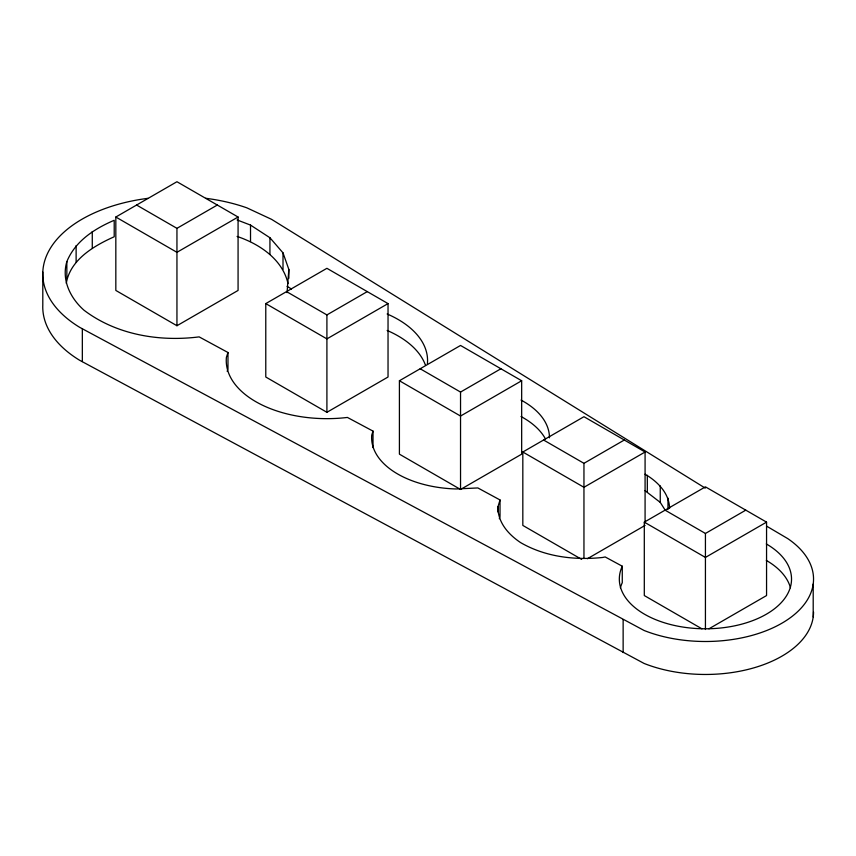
<?xml version="1.0" encoding="UTF-8"?>
<svg xmlns="http://www.w3.org/2000/svg" width="856" height="856" viewBox="0 0 856 856"><rect width="100%" height="100%" fill="white"/><g stroke="black" fill="none" stroke-linecap="round" stroke-linejoin="round"><path stroke-width="1.28" d="M66.287 283.283C70.278 259.593 93.978 245.8 114.212 236.759L114.212 220.281C94.567 228.691 75.242 241.06 66.843 261.626C61.375 279.976 70.299 298.049 83.974 310.193C116.373 334.835 159.43 341.929 199.148 336.879L227.974 352.501L227.974 368.979L227.193 371.354M287.06 292.645L288.846 269.437L283.004 252.873L269.929 237.743L250.519 225.085L237.091 219.949M497.935 511.931L497.935 506.859L500.022 499.958L477.862 487.941L456.12 488.969A88.917 51.328 0 0 1 371.739 435.137L373.013 431.114L347.418 417.439A100.655 58.112 0 0 1 226.412 357.252L227.974 352.501M499.326 518.736L500.022 516.425L500.022 499.958M115.828 217.028L176.946 181.729L238.075 217.028L238.075 290.441L176.946 325.729L115.828 290.441L115.828 217.028L176.946 252.317L238.075 217.028M136.586 205.033L176.946 228.338L217.317 205.033M265.777 303.602L326.906 268.313L388.036 303.602L388.036 377.015L326.906 412.303L265.777 377.015L265.777 303.602L326.906 338.89L388.036 303.602M286.546 291.618L326.906 314.922L367.267 291.618M399.41 380.749L460.539 345.46L521.668 380.749L521.668 454.161L460.539 489.461L399.41 454.161L399.41 380.749L460.539 416.048L521.668 380.749M420.178 368.765L460.539 392.069L500.899 368.765M581.652 559.375L522.823 525.423L522.823 452.011L583.952 416.712L645.082 452.011L645.082 522.749M543.592 440.016L583.952 463.321L624.313 440.016M645.082 452.011L583.952 487.299L522.823 452.011M701.963 628.839L644.301 595.551L644.301 522.139L705.43 486.85L766.559 522.139L766.559 595.551L708.886 628.839M587.419 558.711L645.082 525.423M665.069 510.155L705.43 533.459L745.79 510.155M766.559 522.139L705.43 557.427L644.301 522.139M237.091 236.427C259.4 243.96 282.523 259.24 288.012 283.539M766.559 526.119L787.723 538.595A108.113 62.424 0 0 1 785.69 620.9A108.113 62.424 0 0 1 644.087 630.476L79.758 327.377A134.189 77.479 0 0 1 48.599 251.364A134.189 77.479 0 0 1 147.938 198.325M813.542 612.008A108.113 62.424 0 0 1 755.741 667.295A108.113 62.424 0 0 1 644.087 663.443L79.758 360.344A134.189 77.479 0 0 1 42.8 305.025L42.8 272.058M645.028 474.192C657.387 481.404 669.392 493.206 669.574 508.443M645.028 490.67L660.254 502.397L665.166 510.144M766.302 543.935A86.092 49.702 0 0 1 727.707 627.095A86.092 49.702 0 0 1 622.269 566.212L605.16 556.946L602.731 557.459C574.676 560.434 545.283 556.914 520.576 542.586C508.389 534.454 497.668 522.331 497.935 506.859M287.06 286.311L291.457 289.028M705.258 488.123L271.555 219.339L246.881 207.848A134.189 77.479 0 0 0 205.74 198.292M813.2 584.049L813.2 617.015M705.43 533.459L705.43 629.502M667.98 498.106L667.98 509.513M660.254 485.919L660.254 502.397M647.329 475.305L647.329 491.772M623.136 619.562L623.136 652.529M622.269 566.212L622.269 582.69A86.092 49.702 0 0 0 620.397 587.772M583.952 463.321L583.952 558.037M460.539 392.069L460.539 489.461M373.013 431.114L373.013 447.592M326.906 314.922L326.906 412.303M288.846 269.437L288.846 278.307M283.004 252.873L283.004 269.34M269.929 237.743L269.929 254.211M250.519 225.085L250.519 241.553M176.946 228.338L176.946 325.729M92.277 231.495L92.277 247.962M82.337 328.586L82.337 361.553M76.12 245.586L76.12 262.064M66.843 261.626L66.843 278.093M387.147 313.981A100.655 58.112 0 0 1 427.401 363.832M521.026 400.073A88.917 51.328 0 0 1 549.456 437.823M521.026 416.54A88.917 51.328 0 0 1 545.507 439.042M387.147 330.459A100.655 58.112 0 0 1 425.453 365.17M766.302 560.402A86.092 49.702 0 0 1 790.463 587.772"/></g></svg>
